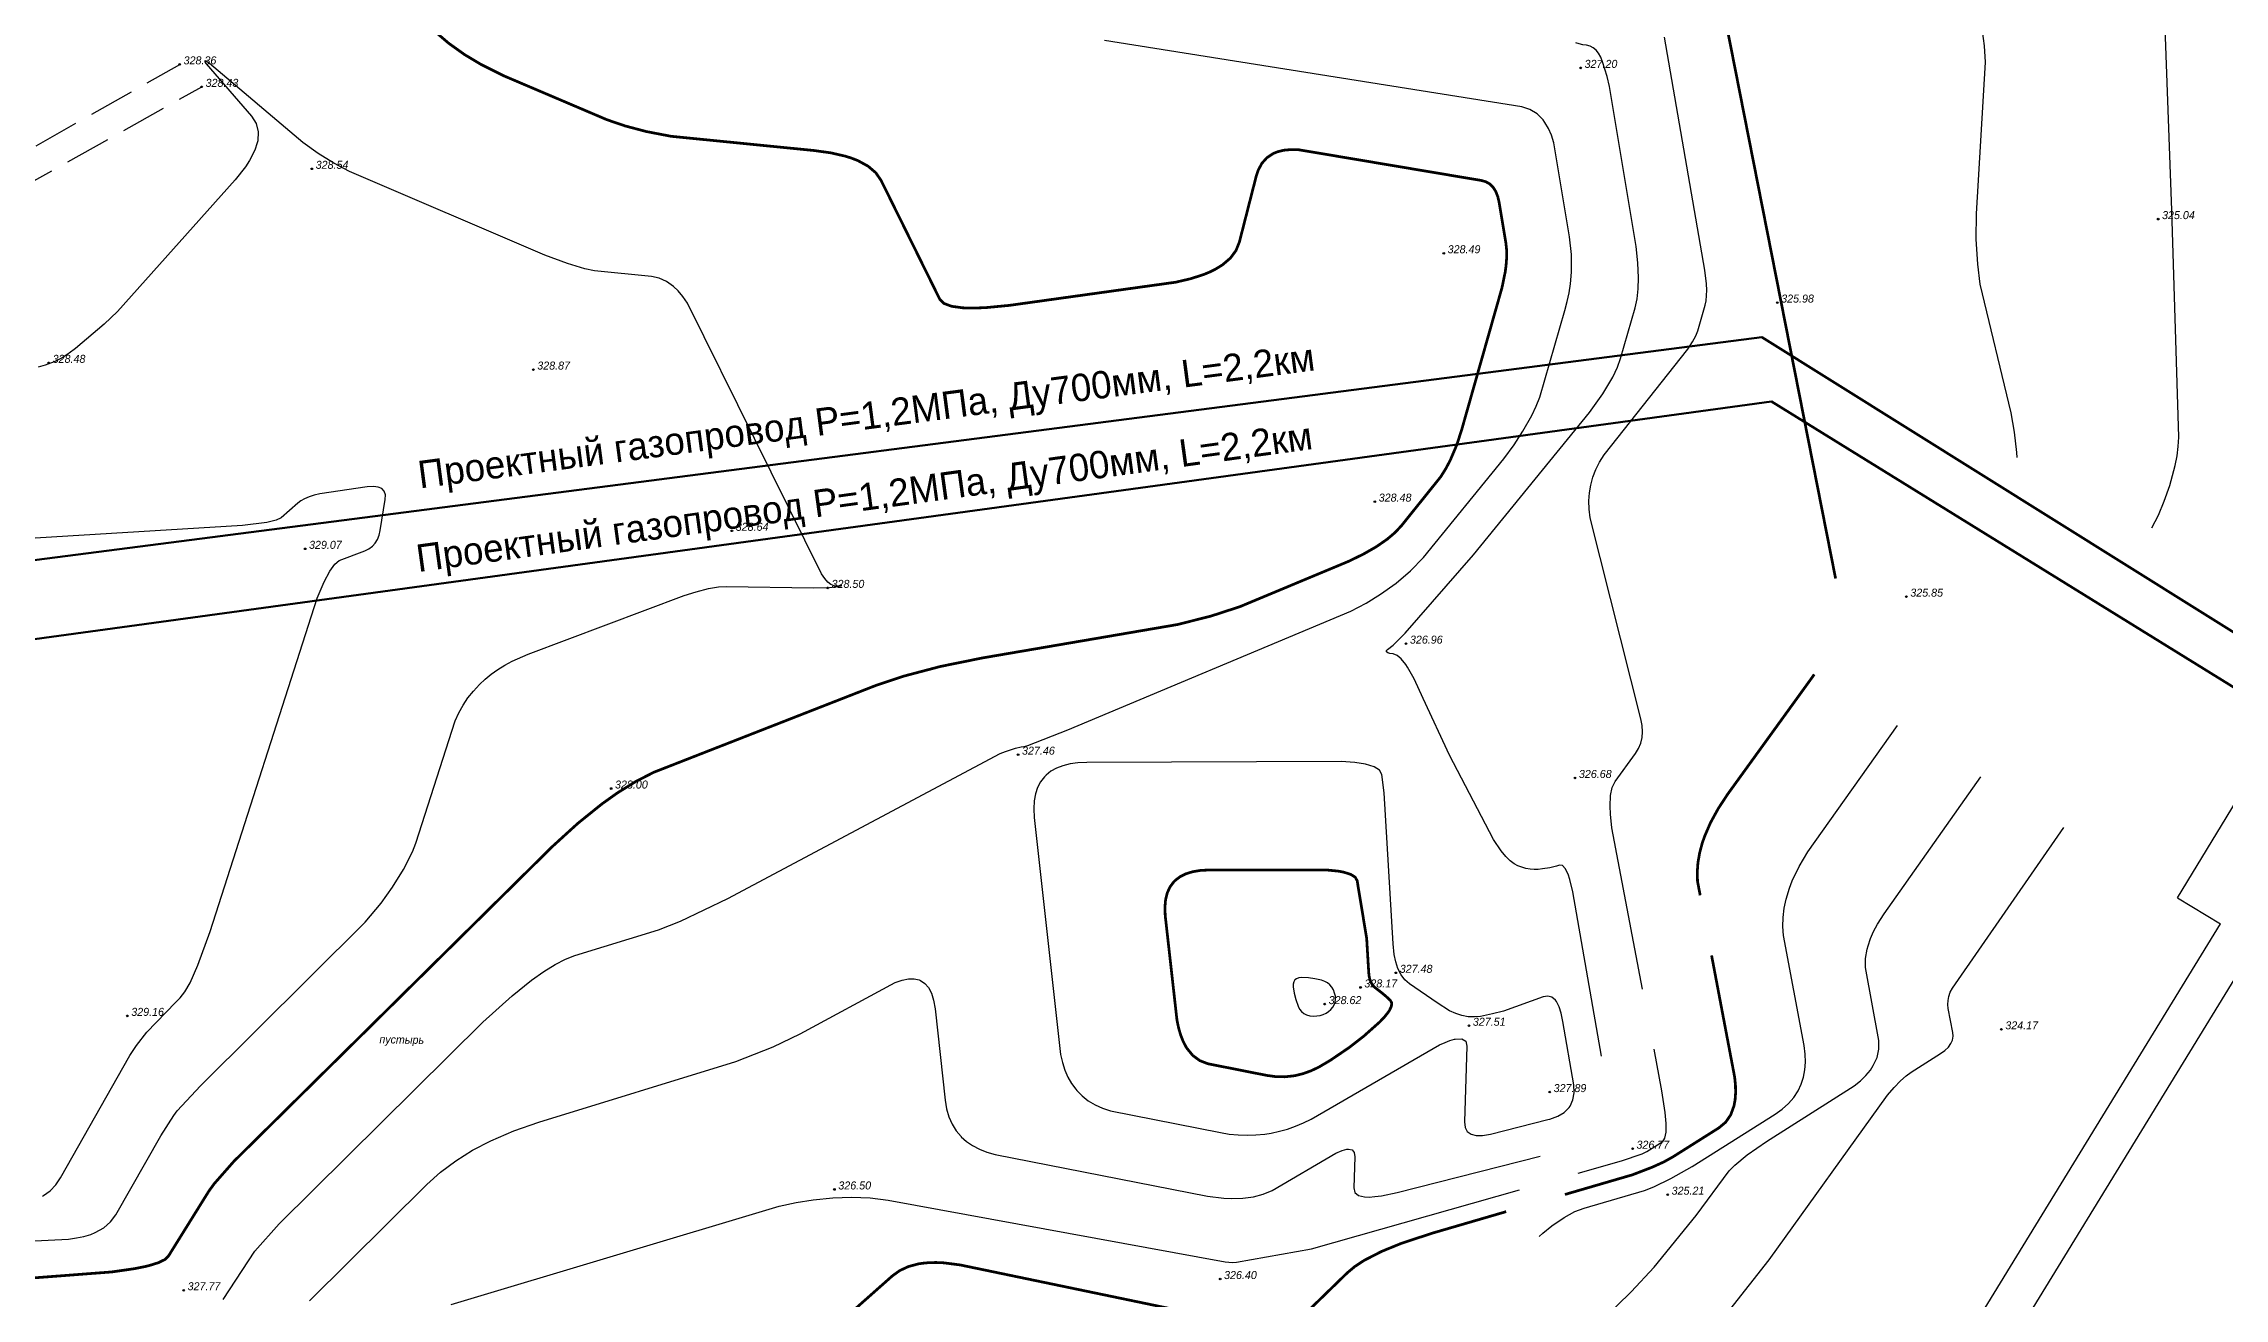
# Model space of a CAD drawing. Extents: x 108150 to 142535, y -18867 to -9422.
# Drawn here: x 140544.6 to 140783.3, y -13534.5 to -13397.1 of the extents above; entities that cross this region are included whole.
import ezdxf

# ---------------------------------------------------------------- set-up
doc = ezdxf.new("R2010")
doc.units = 0
doc.header["$MEASUREMENT"] = 0
doc.linetypes.add('ДОРОГИ_ГРУНТ', pattern=[7, 5, -2])
for name, color, linetype in [('(025) Дорога', 7, 'Continuous'), ('(039) Земля', 7, 'Continuous'), ('CONTOURS-LABEL', 7, 'Continuous'), ('GEO_POINTS111', 7, 'Continuous'), ('R_Поверхность1_CNT-MAJ', 7, 'Continuous'), ('R_Поверхность1_CNT-MIN', 7, 'Continuous')]:
    doc.layers.add(name, color=color, linetype=linetype)
doc.styles.add('BM-431', font='')
doc.styles.get('BM-431').set_extended_font_data('Bm431', italic=True)

msp = doc.modelspace()

# ---------------------------------------------------------------- linework, layer by layer
at = {"layer": '(025) Дорога', "linetype": 'ДОРОГИ_ГРУНТ', "elevation": 330.891, "flags": 128}
for points in [[(140413.2312, -13524.8854, 0.46840635), (140416.6195, -13524.1432), (140435.4044, -13487.9803), (140445.7964, -13469.0213), (140456.9834, -13458.8423, -0.12579885), (140462.013, -13455.1672), (140489.6808, -13438.9307), (140522.1664, -13420.5623), (140559.5124, -13399.3913)], [(140421.4247, -13530.2461, -0.17169386), (140422.7617, -13521.7441), (140439.0504, -13490.1293), (140448.8934, -13472.5603), (140458.8004, -13460.5443, -0.13131532), (140462.6138, -13457.8209), (140491.4035, -13441.9776), (140522.8374, -13423.7243), (140561.9174, -13401.8533)]]:
    msp.add_lwpolyline(points, format="xyb", dxfattribs=at)
at = {"lineweight": 30}
for p, q in [((140778.194, -13490.5967, 0.0963), (140784.6396, -13480.0008, -327.9545)), ((140778.1941, -13490.5967, 0.0963), (140782.8822, -13493.4726, 0.0963))]:
    msp.add_line(p, q, dxfattribs=at)
at = {"layer": 'GEO_POINTS111'}
for points, elevation in [([(140559.5124, -13399.3913), (140559.5124, -13399.3913)], 328.356), ([(140712.8554, -13399.7763), (140712.8554, -13399.7763)], 327.199), ([(140561.9174, -13401.8533), (140561.9174, -13401.8533)], 328.431), ([(140573.9674, -13410.8243), (140573.9674, -13410.8243)], 328.54), ([(140776.0624, -13416.3283), (140776.0624, -13416.3283)], 325.0432), ([(140697.8684, -13420.0653), (140697.8684, -13420.0653)], 328.492), ([(140734.3722, -13425.4637), (140734.3722, -13425.4637)], 325.9843), ([(140545.1799, -13432.0602), (140545.1799, -13432.0602)], 328.485), ([(140598.2224, -13432.7963), (140598.2224, -13432.7963)], 328.868), ([(140690.3224, -13447.2463), (140690.3224, -13447.2463)], 328.479), ([(140573.2417, -13452.4166), (140573.2417, -13452.4166)], 329.0747), ([(140619.9484, -13450.4443), (140619.9484, -13450.4443)], 328.636), ([(140630.4344, -13456.6903), (140630.4344, -13456.6903)], 328.501), ([(140748.5044, -13457.6503), (140748.5044, -13457.6503)], 325.8544), ([(140693.7374, -13462.7933), (140693.7374, -13462.7933)], 326.959), ([(140651.2804, -13474.9453), (140651.2804, -13474.9453)], 327.462), ([(140606.7347, -13478.6538), (140606.7347, -13478.6538)], 327.9999), ([(140712.2317, -13477.4957), (140712.2317, -13477.4957)], 326.6753), ([(140688.7584, -13500.4223), (140688.7584, -13500.4223)], 328.173), ([(140692.6174, -13498.8223), (140692.6174, -13498.8223)], 327.476), ([(140684.8404, -13502.2463), (140684.8404, -13502.2463)], 328.623), ([(140553.7795, -13503.5339), (140553.7795, -13503.5339)], 329.1584), ([(140700.6214, -13504.6143), (140700.6214, -13504.6143)], 327.506), ([(140758.9063, -13505.0069), (140758.9063, -13505.0069)], 324.1746), ([(140709.4634, -13511.8763), (140709.4634, -13511.8763)], 327.889), ([(140718.5334, -13518.0743), (140718.5334, -13518.0743)], 326.769), ([(140631.1756, -13522.5333), (140631.1756, -13522.5333)], 326.499), ([(140722.3794, -13523.1043), (140722.3794, -13523.1043)], 325.21), ([(140559.9534, -13533.5643), (140559.9534, -13533.5643)], 327.773), ([(140673.3944, -13532.3393), (140673.3944, -13532.3393)], 326.397)]:
    msp.add_lwpolyline(points, dxfattribs=dict(at, elevation=elevation))
for centre in [(140559.5124, -13399.3913, 328.356), (140712.8554, -13399.7763, 327.199), (140561.9174, -13401.8533, 328.431), (140573.9674, -13410.8243, 328.54), (140776.0624, -13416.3283, 325.0432), (140697.8684, -13420.0653, 328.492), (140734.3722, -13425.4637, 325.9843), (140545.1799, -13432.0602, 328.485), (140598.2224, -13432.7963, 328.868), (140690.3224, -13447.2463, 328.479), (140573.2417, -13452.4166, 329.0747), (140619.9484, -13450.4443, 328.636), (140630.4344, -13456.6903, 328.501), (140748.5044, -13457.6503, 325.8544), (140693.7374, -13462.7933, 326.959), (140651.2804, -13474.9453, 327.462), (140606.7347, -13478.6538, 327.9999), (140712.2317, -13477.4957, 326.6753), (140688.7584, -13500.4223, 328.173), (140692.6174, -13498.8223, 327.476), (140684.8404, -13502.2463, 328.623), (140553.7795, -13503.5339, 329.1584), (140700.6214, -13504.6143, 327.506), (140758.9063, -13505.0069, 324.1746), (140709.4634, -13511.8763, 327.889), (140718.5334, -13518.0743, 326.769), (140631.1756, -13522.5333, 326.499), (140722.3794, -13523.1043, 325.21), (140559.9534, -13533.5643, 327.773), (140673.3944, -13532.3393, 326.397)]:
    msp.add_circle(centre, 0.0875, dxfattribs=at)
at = {"layer": 'R_Поверхность1_CNT-MAJ', "color": 42, "const_width": 0.3, "elevation": 326}
for points in [[(140725.9338, -13490.3417), (140725.6437, -13488.812), (140725.6133, -13487.7981), (140725.6892, -13486.7626), (140725.8714, -13485.7058), (140726.1497, -13484.6604), (140726.4034, -13483.9182), (140727.0571, -13482.4045), (140727.906, -13480.8513), (140728.95, -13479.2589), (140738.3238, -13466.3), (140738.4116, -13466.1532)], [(140711.1272, -13523.0844), (140718.5081, -13520.9318), (140720.6979, -13520.0909), (140721.9659, -13519.5126), (140722.948, -13518.9668), (140727.9829, -13515.7895), (140728.7259, -13515.1686), (140729.2766, -13514.3648), (140729.635, -13513.3783), (140729.7583, -13512.6942), (140729.8115, -13511.9436), (140729.7946, -13511.1263), (140729.7077, -13510.2424), (140727.1804, -13496.9155)], [(140682.0098, -13536.8065), (140687.2976, -13531.6662), (140688.122, -13530.9735), (140689.1627, -13530.2909), (140691.0735, -13529.311), (140693.1674, -13528.4553), (140696.5311, -13527.3411), (140704.6977, -13524.9595)], [(140632.2058, -13536.6988), (140637.5065, -13531.9996), (140638.3219, -13531.4114), (140639.2703, -13530.9722), (140640.3518, -13530.6819), (140640.7741, -13530.6139), (140641.5106, -13530.5437), (140642.2945, -13530.5265), (140643.1256, -13530.5623), (140644.9297, -13530.7926), (140672.1869, -13536.4582)]]:
    msp.add_lwpolyline(points, dxfattribs=at)
at = {"layer": 'R_Поверхность1_CNT-MIN', "color": 44}
for points, elevation in [([(140775.368, -13450.1302), (140776.0826, -13448.7258), (140776.7332, -13447.2139), (140777.3557, -13445.4802), (140777.9348, -13443.3124), (140778.1315, -13442.2529), (140778.2664, -13441.2095), (140778.3395, -13440.1823), (140777.5707, -13415.3487), (140775.8253, -13368.4848)], 325), ([(140715.1349, -13507.9453), (140712.0111, -13489.9461), (140711.6623, -13488.5964), (140711.4693, -13488.0349), (140711.165, -13487.4062), (140710.8558, -13487.0758), (140710.5418, -13487.0435), (140710.2135, -13487.1536), (140709.4857, -13487.3331), (140708.6631, -13487.4583), (140708.2162, -13487.5007), (140707.76, -13487.5129), (140707.3092, -13487.4786), (140706.8637, -13487.3977), (140706.4235, -13487.2702), (140705.9886, -13487.0961), (140705.559, -13486.8755), (140705.1184, -13486.557), (140704.6505, -13486.0894), (140704.1554, -13485.4727), (140703.3289, -13484.2135), (140698.5022, -13474.996), (140695.6104, -13468.8041), (140694.617, -13466.6294), (140693.9079, -13465.3734), (140693.7118, -13465.0807), (140693.2189, -13464.4684), (140692.7577, -13464.0821), (140692.3281, -13463.9216), (140691.9727, -13463.8635), (140691.734, -13463.784), (140691.6118, -13463.6832), (140691.6063, -13463.561), (140691.7174, -13463.4176), (140692.3245, -13462.9572), (140693.6435, -13461.6455), (140701.1374, -13453.0708), (140713.8173, -13437.5066), (140715.2736, -13435.455), (140716.3654, -13433.6233), (140716.8788, -13432.5429), (140717.2249, -13431.5686), (140718.7995, -13426.0409), (140719.0179, -13425.0625), (140719.1479, -13423.9696), (140719.1896, -13422.7623), (140719.1203, -13421.1244), (140718.9179, -13419.3142), (140715.9901, -13401.8079), (140715.7391, -13400.7225), (140715.251, -13399.1002), (140715.0482, -13398.6007), (140714.8098, -13398.1816), (140714.5358, -13397.8428), (140714.2262, -13397.5843), (140713.8809, -13397.4062), (140713.5001, -13397.3083), (140713.102, -13397.2376), (140712.705, -13397.1406), (140712.309, -13397.0175)], 327), ([(140719.6288, -13500.6197), (140716.2672, -13482.9573), (140716.1189, -13481.4602), (140716.0845, -13480.593), (140716.1349, -13479.4299), (140716.3144, -13478.5265), (140716.6228, -13477.8827), (140718.8601, -13474.799), (140719.1871, -13474.2657), (140719.4224, -13473.6935), (140719.566, -13473.0825), (140719.6178, -13472.4326), (140719.5779, -13471.744), (140719.4463, -13471.0165), (140713.9091, -13449.0266), (140713.7907, -13448.0886), (140713.7617, -13447.1702), (140713.8221, -13446.2716), (140713.9583, -13445.4539), (140714.192, -13444.5903), (140714.5157, -13443.7466), (140714.9294, -13442.9227), (140715.4331, -13442.1187), (140724.5915, -13430.5688), (140725.0996, -13429.7665), (140725.4577, -13429.098), (140725.6659, -13428.5633), (140726.4655, -13425.7568), (140726.5763, -13425.26), (140726.6423, -13424.7051), (140726.6635, -13424.0921), (140726.6399, -13423.421), (140726.4582, -13421.9046), (140722.0316, -13396.4107)], 326.5), ([(140760.6147, -13442.413), (140760.5964, -13441.8886), (140760.3371, -13439.6388), (140759.9658, -13437.537), (140756.5877, -13423.4522), (140756.3058, -13421.2757), (140756.1489, -13418.5417), (140756.1709, -13415.7462), (140757.152, -13399.1442), (140757.0628, -13397.3754), (140756.8283, -13395.7579)], 325.5), ([(140544.4815, -13523.2832), (140544.6178, -13523.2013), (140545.3158, -13522.6786), (140545.9371, -13522.0277), (140546.4817, -13521.2487), (140554.0562, -13507.8825), (140554.8003, -13506.7698), (140555.9155, -13505.324), (140559.0676, -13502.0559), (140559.5598, -13501.5691), (140560.0739, -13500.9173), (140560.6415, -13499.9204), (140561.5086, -13497.9882), (140562.8506, -13494.313), (140574.5584, -13457.8136), (140575.3108, -13456.0304), (140575.9267, -13454.8511), (140576.4803, -13454.0787), (140576.9774, -13453.7012), (140579.7901, -13452.6209), (140580.2273, -13452.4089), (140580.6013, -13452.1331), (140580.9121, -13451.7935), (140581.1596, -13451.3901), (140581.344, -13450.9228), (140581.4651, -13450.3917), (140582.0024, -13447.0137), (140582.0225, -13446.5065), (140581.9037, -13446.111), (140581.6459, -13445.827), (140581.2492, -13445.6546), (140580.7136, -13445.5939), (140580.0391, -13445.6447), (140574.8677, -13446.4049), (140574.2335, -13446.5522), (140573.6725, -13446.7267), (140573.1848, -13446.9283), (140572.7702, -13447.157), (140572.4289, -13447.4129), (140570.6006, -13449.0294), (140570.0619, -13449.2865), (140569.0555, -13449.519), (140566.3876, -13449.8476), (140519.7532, -13452.7163)], 329), ([(140708.2982, -13527.696), (140708.6957, -13527.3175), (140709.714, -13526.5255), (140711.0393, -13525.6123), (140712.2095, -13524.9579), (140713.2248, -13524.5625), (140719.8258, -13522.6499), (140720.8753, -13522.232), (140722.7223, -13521.3458), (140725.0583, -13520.0182), (140734.127, -13514.304), (140734.919, -13513.7425), (140735.6036, -13513.1251), (140736.1808, -13512.452), (140736.6507, -13511.723), (140736.9857, -13511.0094), (140737.2302, -13510.2533), (140737.3864, -13509.4513), (140737.454, -13508.6034), (140737.4333, -13507.7095), (140737.324, -13506.7696), (140735.051, -13494.7551), (140734.9932, -13493.7635), (140735.0235, -13492.7654), (140735.1418, -13491.7608), (140735.3482, -13490.7497), (140735.7056, -13489.5463), (140736.0044, -13488.7583), (140736.7581, -13487.1706), (140737.7203, -13485.5675), (140747.5476, -13471.7687)], 325.5), ([(140701.1503, -13550.5491), (140718.3746, -13533.7314), (140720.8964, -13531.0342), (140725.5061, -13525.3966), (140729.0955, -13520.49), (140729.7245, -13519.8701), (140731.09, -13518.7519), (140733.1915, -13517.2922), (140742.7885, -13511.1898), (140743.4816, -13510.6321), (140744.073, -13510.0583), (140744.5626, -13509.4686), (140744.885, -13508.9786), (140745.2899, -13508.0905), (140745.4876, -13507.1698), (140745.4781, -13506.2165), (140744.0222, -13498.249), (140744.0444, -13497.2515), (140744.208, -13496.2436), (140744.3046, -13495.8673), (140744.567, -13495.0819), (140744.9131, -13494.2903), (140745.3429, -13493.4926), (140746.0747, -13492.3796), (140756.6434, -13477.3568)], 325), ([(140573.7357, -13534.708), (140586.5596, -13521.9838), (140588.0665, -13520.6325), (140589.7356, -13519.3835), (140591.5669, -13518.2368), (140593.5567, -13517.1943), (140596.0777, -13516.1086), (140598.8179, -13515.1612), (140620.3671, -13508.5361), (140624.4542, -13506.9189), (140627.4085, -13505.5), (140637.8229, -13499.893), (140638.5919, -13499.6168), (140639.2878, -13499.4747), (140639.9105, -13499.4666), (140640.4601, -13499.5926), (140640.609, -13499.6557), (140641.0863, -13499.9756), (140641.4823, -13500.4446), (140641.797, -13501.0625), (140642.0303, -13501.8295), (140642.1823, -13502.7455), (140643.2842, -13512.7549), (140643.4422, -13513.71), (140643.697, -13514.5875), (140644.0489, -13515.3873), (140644.4977, -13516.1095), (140645.0435, -13516.754), (140645.0574, -13516.768), (140645.6372, -13517.2829), (140646.2966, -13517.7341), (140647.0354, -13518.1216), (140647.8537, -13518.4454), (140648.7515, -13518.7056), (140672.0121, -13523.2848), (140673.8108, -13523.4895), (140674.6488, -13523.5235), (140675.8656, -13523.4864), (140677.0421, -13523.329), (140678.1097, -13523.0503), (140679.0684, -13522.6503), (140686.0689, -13518.5601), (140686.736, -13518.2737), (140687.2741, -13518.1358), (140687.4529, -13518.1222), (140687.8483, -13518.2126), (140688.078, -13518.4937), (140688.1419, -13518.9654), (140688.0285, -13522.3678), (140688.1441, -13522.854), (140688.5284, -13523.1782), (140689.1815, -13523.3407), (140689.7101, -13523.3603), (140690.3382, -13523.3201), (140691.0656, -13523.22), (140692.7537, -13522.8568), (140708.4245, -13518.8843)], 327), ([(140712.5601, -13520.7485), (140717.3356, -13519.3937), (140719.5773, -13518.6219), (140720.0776, -13518.3865), (140721.8389, -13517.275), (140722.0745, -13516.9326), (140722.1945, -13516.2757), (140722.1987, -13515.3043), (140722.0959, -13514.0935), (140721.7467, -13511.7478), (140720.8789, -13507.1878)], 326.5), ([(140589.2355, -13535.1257), (140625.1149, -13524.3664), (140626.9927, -13523.9549), (140628.8458, -13523.6535), (140630.9812, -13523.4407), (140633.0447, -13523.3782), (140635.0755, -13523.4609), (140637.0737, -13523.6887), (140673.9337, -13530.4437), (140674.7329, -13530.5101), (140675.1638, -13530.4983), (140683.3905, -13529.0238), (140706.1685, -13522.5618)], 326.5)]:
    msp.add_lwpolyline(points, dxfattribs=dict(at, elevation=elevation))
at = {"layer": 'R_Поверхность1_CNT-MIN', "color": 44, "elevation": 328.5}
msp.add_lwpolyline([(140685.923, -13501.0309), (140685.794, -13500.6876), (140685.6215, -13500.3888), (140685.4055, -13500.1345), (140685.146, -13499.9246), (140684.843, -13499.7591), (140684.4964, -13499.6382), (140683.7655, -13499.4743), (140683.0461, -13499.3775), (140682.3382, -13499.3479), (140682.0195, -13499.378), (140681.7655, -13499.4642), (140681.5762, -13499.6066), (140681.4517, -13499.8051), (140681.3919, -13500.0598), (140681.3969, -13500.3707), (140681.5059, -13501.0553), (140681.6836, -13501.7535), (140681.9301, -13502.4653), (140682.0929, -13502.7948), (140682.3003, -13503.0649), (140682.5523, -13503.2756), (140682.8489, -13503.4268), (140683.1901, -13503.5185), (140683.576, -13503.5508), (140683.9702, -13503.5333), (140684.3365, -13503.4756), (140684.6749, -13503.3777), (140684.9854, -13503.2397), (140685.2679, -13503.0614), (140685.5226, -13502.843), (140685.7343, -13502.5938), (140685.888, -13502.3236), (140685.9838, -13502.0321), (140686.0215, -13501.7195), (140686.0013, -13501.3858)], close=True, dxfattribs=at)

# ---------------------------------------------------------------- texts
at = {"layer": '(039) Земля', "linetype": 'Continuous', "style": 'BM-431', "width": 1}
msp.add_text('пустырь', height=0.87, rotation=359.155003, dxfattribs=at).set_placement((140581.3674, -13506.5313))
at = {"char_height": 3, "attachment_point": 1}
for width, insert, rotation in [(113.863292, (140585.41, -13442.8334, -326), 7.517015), (106.720723, (140585.2203, -13451.9919, -326), 7.833629)]:
    msp.add_mtext_dynamic_manual_height_columns('Проектный газопровод Р=1,2МПа, Ду700мм, L=2,2км', width=width, gutter_width=12.5, heights=[0], dxfattribs=dict(at, insert=insert, rotation=rotation))
at = {"layer": 'GEO_POINTS111', "color": 7, "char_height": 0.876, "attachment_point": 1}
for s, insert, width in [('\\fD431|b0|i1|c0|p34;\\W1.0000000000;\\T1.0000000000;\\o\\l328.36', (140559.9392, -13398.5153, 328.356), 4.035585), ('\\fD431|b0|i1|c0|p34;\\W1.0000000000;\\T1.0000000000;\\o\\l327.20', (140713.2822, -13398.9003, 327.199), 3.947574), ('\\fD431|b0|i1|c0|p34;\\W1.0000000000;\\T1.0000000000;\\o\\l328.43', (140562.3442, -13400.9773, 328.431), 4.120662), ('\\fD431|b0|i1|c0|p34;\\W1.0000000000;\\T1.0000000000;\\o\\l328.54', (140574.3942, -13409.9483, 328.54), 4.032064), ('\\fD431|b0|i1|c0|p34;\\W1.0000000000;\\T1.0000000000;\\o\\l325.04', (140776.4892, -13415.4523, 325.0432), 4.008008), ('\\fD431|b0|i1|c0|p34;\\W1.0000000000;\\T1.0000000000;\\o\\l328.49', (140698.2952, -13419.1893, 328.492), 4.074896), ('\\fD431|b0|i1|c0|p34;\\W1.0000000000;\\T1.0000000000;\\o\\l325.98', (140734.7991, -13424.5877, 325.9843), 4.030891), ('\\fD431|b0|i1|c0|p34;\\W1.0000000000;\\T1.0000000000;\\o\\l328.48', (140545.6068, -13431.1842, 328.485), 4.10306), ('\\fD431|b0|i1|c0|p34;\\W1.0000000000;\\T1.0000000000;\\o\\l328.87', (140598.6492, -13431.9203, 328.868), 4.10306), ('\\fD431|b0|i1|c0|p34;\\W1.0000000000;\\T1.0000000000;\\o\\l328.48', (140690.7492, -13446.3703, 328.479), 4.10306), ('\\fD431|b0|i1|c0|p34;\\W1.0000000000;\\T1.0000000000;\\o\\l328.64', (140620.3752, -13449.5683, 328.636), 4.086044), ('\\fD431|b0|i1|c0|p34;\\W1.0000000000;\\T1.0000000000;\\o\\l329.07', (140573.6685, -13451.5406, 329.0747), 4.060814), ('\\fD431|b0|i1|c0|p34;\\W1.0000000000;\\T1.0000000000;\\o\\l328.50', (140630.8612, -13455.8143, 328.501), 4.04908), ('\\fD431|b0|i1|c0|p34;\\W1.0000000000;\\T1.0000000000;\\o\\l325.85', (140748.9312, -13456.7743, 325.8544), 4.051427), ('\\fD431|b0|i1|c0|p34;\\W1.0000000000;\\T1.0000000000;\\o\\l326.96', (140694.1642, -13461.9173, 326.959), 4.077243), ('\\fD431|b0|i1|c0|p34;\\W1.0000000000;\\T1.0000000000;\\o\\l327.46', (140651.7072, -13474.0693, 327.462), 3.957549), ('\\fD431|b0|i1|c0|p34;\\W1.0000000000;\\T1.0000000000;\\o\\l328.00', (140607.1616, -13477.7778, 327.9999), 4.097192), ('\\fD431|b0|i1|c0|p34;\\W1.0000000000;\\T1.0000000000;\\o\\l326.68', (140712.6586, -13476.6197, 326.6753), 4.084871), ('\\fD431|b0|i1|c0|p34;\\W1.0000000000;\\T1.0000000000;\\o\\l327.48', (140693.0442, -13497.9463, 327.476), 3.965176), ('\\fD431|b0|i1|c0|p34;\\W1.0000000000;\\T1.0000000000;\\o\\l328.17', (140689.1852, -13499.5463, 328.173), 3.832573), ('\\fD431|b0|i1|c0|p34;\\W1.0000000000;\\T1.0000000000;\\o\\l329.16', (140554.2063, -13502.6579, 329.1584), 3.824946), ('\\fD431|b0|i1|c0|p34;\\W1.0000000000;\\T1.0000000000;\\o\\l328.62', (140685.2672, -13501.3703, 328.623), 4.090738), ('\\fD431|b0|i1|c0|p34;\\W1.0000000000;\\T1.0000000000;\\o\\l327.51', (140701.0482, -13503.7383, 327.506), 3.674154), ('\\fD431|b0|i1|c0|p34;\\W1.0000000000;\\T1.0000000000;\\o\\l324.17', (140759.3331, -13504.1309, 324.1746), 3.814384), ('\\fD431|b0|i1|c0|p34;\\W1.0000000000;\\T1.0000000000;\\o\\l327.89', (140709.8902, -13511.0003, 327.889), 3.955202), ('\\fD431|b0|i1|c0|p34;\\W1.0000000000;\\T1.0000000000;\\o\\l326.77', (140718.9602, -13517.1983, 326.769), 3.946987), ('\\fD431|b0|i1|c0|p34;\\W1.0000000000;\\T1.0000000000;\\o\\l326.50', (140631.6025, -13521.6573, 326.499), 4.030891), ('\\fD431|b0|i1|c0|p34;\\W1.0000000000;\\T1.0000000000;\\o\\l325.21', (140722.8062, -13522.2283, 325.21), 3.776246), ('\\fD431|b0|i1|c0|p34;\\W1.0000000000;\\T1.0000000000;\\o\\l326.40', (140673.8212, -13531.4633, 326.397), 4.084871), ('\\fD431|b0|i1|c0|p34;\\W1.0000000000;\\T1.0000000000;\\o\\l327.77', (140560.3802, -13532.6883, 327.773), 3.827293)]:
    msp.add_mtext(s, dxfattribs=dict(at, insert=insert, width=width))

# ---------------------------------------------------------------- wipeouts: each hides what was drawn before it
at = {"color": 42}
for points in [[(140660.8791, -13416.2535), (140661.7664, -13417.9224), (140658.2436, -13419.7952), (140657.3564, -13418.1263)], [(140739.3612, -13446.9064), (140737.5311, -13447.395), (140736.5038, -13443.5479), (140738.3339, -13443.0592)], [(140632.1198, -13470.9596), (140631.2527, -13469.2801), (140634.7976, -13467.4497), (140635.6648, -13469.1292)], [(140674.7023, -13486.6362), (140674.704, -13488.5263), (140670.7144, -13488.53), (140670.7126, -13486.64)], [(140763.3619, -13519.5967), (140761.6048, -13518.9215), (140763.0297, -13515.2132), (140764.7869, -13515.8885)]]:
    msp.add_wipeout(points, dxfattribs=at).dxf.layer = 'CONTOURS-LABEL'

# ---------------------------------------------------------------- next in the draw order: linework, layer by layer
at = {"lineweight": 30}
for p, q in [((140670.2873, -13677.0175, 0.0963), (140782.8822, -13493.4726, 0.0963)), ((140674.0873, -13679.4289, 0.0963), (140786.5695, -13496.013, 326))]:
    msp.add_line(p, q, dxfattribs=at)
at = {"color": 5, "lineweight": 60, "elevation": 326}
msp.add_lwpolyline([(140801.1787, -13472.1263), (140732.6859, -13429.2653), (140508.6645, -13458.1742), (140121.5145, -13301.8894), (140008.5394, -13255.9467), (139894.9978, -13227.6407), (139701.0834, -13202.7773), (139605.8741, -13203.0774), (139501.6057, -13214.5407), (139285.8205, -13248.3325), (139225.0703, -13260.2035), (139246.7442, -13375.4068), (139298.7261, -13431.8258), (139344.6342, -13842.8789)], dxfattribs=at)
at = {"color": 4, "lineweight": 60}
msp.add_lwpolyline([(140798.5699, -13476.3918), (140733.7339, -13436.2883), (140507.8122, -13467.1846), (140118.8988, -13306.1506), (140005.4069, -13262.7742), (139894.0076, -13233.3311), (139700.6355, -13208.0653), (139606.0868, -13208.3889), (139503.2675, -13219.6322), (139284.0393, -13254.6173), (139231.4764, -13264.9757), (139252.444, -13373.3441), (139304.0432, -13429.4475), (139349.5096, -13842.3587)], dxfattribs=at)
at = {"layer": 'R_Поверхность1_CNT-MAJ', "color": 42, "const_width": 0.3}
for points, elevation in [([(140740.7551, -13455.6626), (140727.7566, -13389.7236)], 326), ([(140537.047, -13532.7072), (140552.0804, -13531.5593), (140554.5518, -13531.2056), (140555.8578, -13530.9408), (140556.1653, -13530.8649), (140557.1969, -13530.5429), (140557.9034, -13530.1934), (140558.2849, -13529.8163), (140562.715, -13522.6966), (140563.2973, -13521.8962), (140565.4399, -13519.4578), (140600.3212, -13484.9822), (140603.0838, -13482.4671), (140605.726, -13480.3369), (140607.4157, -13479.134), (140609.4455, -13477.8737), (140611.3929, -13476.8772), (140635.8127, -13467.3285), (140638.8384, -13466.3299), (140642.7738, -13465.2917), (140647.4007, -13464.3539), (140668.7101, -13460.7041), (140672.3644, -13459.7853), (140675.58, -13458.7372), (140687.4277, -13453.7941), (140689.0555, -13453.0051), (140690.4662, -13452.1993), (140691.678, -13451.3628), (140692.5449, -13450.6255), (140693.244, -13449.8752), (140697.5276, -13444.539), (140698.0758, -13443.6667), (140698.5793, -13442.7173), (140699.283, -13441.0625), (140699.8219, -13439.4073), (140704.2382, -13423.8445), (140704.5916, -13422.1233), (140704.6786, -13421.4898), (140704.7524, -13420.5552), (140704.748, -13419.7018), (140704.6655, -13418.9296), (140703.9359, -13414.5399), (140703.7796, -13413.8623), (140703.5538, -13413.2928), (140703.2587, -13412.8313), (140702.8941, -13412.4778), (140702.4602, -13412.2324), (140701.9568, -13412.0951), (140682.0277, -13408.7439), (140681.1669, -13408.7164), (140680.3889, -13408.7855), (140679.6938, -13408.9514), (140679.2055, -13409.1495), (140678.5164, -13409.603), (140677.9645, -13410.2166), (140677.5497, -13410.9903), (140677.3364, -13411.6451), (140675.4949, -13418.8505), (140675.1235, -13419.7735), (140674.5043, -13420.6047), (140673.6374, -13421.3441), (140672.8616, -13421.8187), (140672.2797, -13422.1059), (140671.6422, -13422.3725), (140670.2, -13422.8439), (140668.5351, -13423.2327), (140650.2988, -13425.7725), (140647.7522, -13426.0159), (140646.338, -13426.0689), (140645.2355, -13426.0404), (140644.0027, -13425.8727), (140643.1577, -13425.5556), (140642.7005, -13425.0891), (140636.2804, -13412.0909), (140635.7008, -13411.2538), (140634.854, -13410.5326), (140633.7401, -13409.9273), (140633.0695, -13409.6634), (140632.3708, -13409.4413), (140630.7867, -13409.078), (140628.9539, -13408.8226), (140613.2926, -13407.2646), (140610.5743, -13406.7425), (140608.2481, -13406.1248), (140606.2822, -13405.4538), (140594.9984, -13400.6508), (140592.4962, -13399.4015), (140590.7039, -13398.3317), (140588.9649, -13397.0909), (140582.5048, -13391.5685)], 328)]:
    msp.add_lwpolyline(points, dxfattribs=dict(at, elevation=elevation))
at = {"layer": 'R_Поверхность1_CNT-MAJ', "color": 42, "const_width": 0.3, "elevation": 328}
msp.add_lwpolyline([(140692.0221, -13501.8383), (140691.5357, -13501.3877), (140691.032, -13500.9688), (140690.2663, -13500.3772), (140690.0625, -13500.1346), (140689.8993, -13499.854), (140689.7769, -13499.5353), (140689.6952, -13499.1786), (140689.6541, -13498.7838), (140689.4294, -13495.0543), (140688.3875, -13488.7392), (140688.1733, -13488.3538), (140687.6747, -13488.0403), (140686.8917, -13487.7987), (140686.3265, -13487.6944), (140684.9263, -13487.5541), (140672.1667, -13487.566), (140671.2186, -13487.6167), (140670.3741, -13487.7573), (140669.6334, -13487.9878), (140668.9963, -13488.3083), (140668.4628, -13488.7187), (140668.3073, -13488.8763), (140667.9022, -13489.4239), (140667.6069, -13490.0669), (140667.4216, -13490.8052), (140667.3463, -13491.6389), (140667.3808, -13492.5679), (140668.6661, -13503.9984), (140668.8473, -13504.8658), (140669.0763, -13505.6487), (140669.353, -13506.3473), (140669.6777, -13506.9614), (140669.7416, -13507.0637), (140670.3838, -13507.8554), (140671.1517, -13508.4251), (140672.0455, -13508.7728), (140678.5026, -13510.0506), (140679.4805, -13510.1854), (140680.4518, -13510.2029), (140681.4167, -13510.1032), (140681.6037, -13510.0702), (140682.4807, -13509.855), (140683.3523, -13509.5414), (140684.2184, -13509.1294), (140685.4896, -13508.3734), (140687.5266, -13506.9892), (140689.108, -13505.7591), (140690.8636, -13504.1937), (140691.399, -13503.627), (140691.7953, -13503.1281), (140691.9222, -13502.9357), (140692.1369, -13502.4816), (140692.1702, -13502.1158)], close=True, dxfattribs=at)
at = {"layer": 'R_Поверхность1_CNT-MIN', "color": 44}
for points, elevation in [([(140564.2522, -13534.5892), (140567.7271, -13529.2731), (140570.4026, -13526.2835), (140592.6964, -13504.2276), (140595.9027, -13501.34), (140598.0305, -13499.6371), (140599.3754, -13498.6806), (140600.6145, -13497.9069), (140601.7477, -13497.3159), (140602.7751, -13496.9077), (140611.9132, -13494.1299), (140614.3296, -13493.1704), (140619.51, -13490.6981), (140649.3041, -13474.8295), (140649.9014, -13474.5803), (140650.9885, -13474.25), (140651.6192, -13474.1011), (140651.9062, -13474.048), (140652.3449, -13473.9289), (140656.7141, -13472.2363), (140687.681, -13459.2266), (140689.36, -13458.3461), (140690.9282, -13457.3934), (140692.657, -13456.1603), (140694.2366, -13454.816), (140695.6564, -13453.3672), (140704.4497, -13442.5661), (140705.5659, -13441.043), (140706.5369, -13439.5487), (140707.5011, -13437.8122), (140707.972, -13436.8114), (140708.3722, -13435.8246), (140711.1336, -13426.3251), (140711.3816, -13425.3593), (140711.5777, -13424.3853), (140711.7218, -13423.4031), (140711.831, -13422.1255), (140711.834, -13420.2047), (140711.6471, -13418.254), (140709.9068, -13407.987), (140709.6489, -13407.1466), (140709.3285, -13406.4037), (140708.9455, -13405.7582), (140708.7367, -13405.4797), (140708.0729, -13404.8217), (140707.2929, -13404.3445), (140706.3969, -13404.048), (140660.7264, -13396.7896)], 327.5), ([(140536.1638, -13528.513), (140547.3325, -13527.9643), (140548.2202, -13527.8424), (140549.0337, -13527.6696), (140549.7731, -13527.4458), (140550.2712, -13527.2479), (140551.2013, -13526.7312), (140551.9463, -13526.0874), (140552.5063, -13525.3164), (140557.4284, -13516.6787), (140558.8581, -13514.4252), (140559.2454, -13513.9149), (140561.7845, -13511.1858), (140579.815, -13493.2703), (140581.5583, -13491.1894), (140582.8211, -13489.4496), (140584.0161, -13487.5094), (140584.9755, -13485.5827), (140585.3669, -13484.6243), (140589.6747, -13471.2552), (140590.0738, -13470.3691), (140590.5374, -13469.5279), (140591.0656, -13468.7314), (140591.6584, -13467.9797), (140592.3264, -13467.2621), (140592.9481, -13466.6872), (140593.6181, -13466.1459), (140594.3364, -13465.6381), (140595.103, -13465.1638), (140595.918, -13464.723), (140597.649, -13463.9588), (140614.7448, -13457.5078), (140616.0513, -13457.1136), (140617.3827, -13456.7756), (140618.4764, -13456.5784), (140619.3322, -13456.5221), (140628.9131, -13456.6868), (140630.6435, -13456.6305), (140631.4601, -13456.5339), (140631.9158, -13456.449), (140631.9741, -13456.4331), (140631.9196, -13456.435), (140631.4715, -13456.4919), (140631.1341, -13456.4756), (140630.7958, -13456.3346), (140630.4568, -13456.0687), (140630.117, -13455.678), (140629.7763, -13455.1625), (140615.0782, -13425.5458), (140614.5887, -13424.8095), (140614.0703, -13424.179), (140613.5614, -13423.6869), (140612.8029, -13423.1499), (140611.9947, -13422.7946), (140611.1367, -13422.6211), (140604.9014, -13421.9936), (140603.8512, -13421.7659), (140601.9483, -13421.204), (140599.4904, -13420.2874), (140578.105, -13411.1118), (140576.3898, -13410.1984), (140574.6521, -13409.1298), (140573.0049, -13407.961), (140562.7635, -13399.2983), (140562.4542, -13399.0809), (140562.3084, -13399.0001), (140562.2249, -13399.0365), (140562.4067, -13399.3291), (140567.3759, -13405.0512), (140567.8893, -13405.8546), (140568.113, -13406.7593), (140568.047, -13407.7652), (140567.972, -13408.0821), (140567.7749, -13408.6702), (140567.4969, -13409.2866), (140567.1381, -13409.9313), (140566.6985, -13410.6042), (140565.5766, -13412.0349), (140552.7125, -13426.4379), (140551.2608, -13427.8363), (140548.0909, -13430.4789), (140547.4114, -13431.0092), (140546.6615, -13431.5089), (140545.7856, -13431.9469), (140544.7839, -13432.3232), (140544.0204, -13432.5465)], 328.5), ([(140729.1798, -13535.7243), (140733.4676, -13530.2192), (140746.4445, -13512.2075), (140747.1751, -13511.356), (140747.8501, -13510.6508), (140748.4689, -13510.0928), (140749.0316, -13509.6819), (140752.2393, -13507.6577), (140752.7223, -13507.3123), (140753.1022, -13506.9505), (140753.379, -13506.5725), (140753.5527, -13506.1783), (140753.6233, -13505.7678), (140753.5907, -13505.3411), (140753.0859, -13502.732), (140753.037, -13502.2946), (140753.0584, -13501.8519), (140753.1503, -13501.404), (140753.3125, -13500.9509), (140753.5451, -13500.4927), (140765.7215, -13482.9341)], 324.5)]:
    msp.add_lwpolyline(points, dxfattribs=dict(at, elevation=elevation))
at = {"layer": 'R_Поверхность1_CNT-MIN', "color": 44, "elevation": 327.5}
msp.add_lwpolyline([(140709.475, -13514.8246), (140710.356, -13514.5193), (140711.0604, -13514.0949), (140711.588, -13513.5514), (140711.6875, -13513.4046), (140711.9896, -13512.7368), (140712.1257, -13511.9572), (140712.096, -13511.0658), (140710.9164, -13504.1498), (140710.7238, -13503.2513), (140710.4845, -13502.5268), (140710.1985, -13501.9764), (140710.0902, -13501.8284), (140709.6991, -13501.4865), (140709.25, -13501.3605), (140708.7431, -13501.4504), (140704.4094, -13503.0066), (140703.1973, -13503.3221), (140701.8916, -13503.5841), (140701.2147, -13503.6535), (140700.5362, -13503.6263), (140699.8563, -13503.5026), (140699.1749, -13503.2822), (140698.492, -13502.9653), (140697.1344, -13502.0968), (140694.1185, -13500.022), (140693.6148, -13499.5828), (140693.1928, -13499.0284), (140692.8528, -13498.3587), (140692.6098, -13497.6318), (140692.4376, -13496.8051), (140692.3235, -13495.6581), (140691.3483, -13479.135), (140691.0974, -13477.0984), (140690.8422, -13476.6477), (140690.2447, -13476.2812), (140689.3052, -13475.9989), (140688.116, -13475.8108), (140686.6271, -13475.6965), (140658.7898, -13475.8024), (140657.833, -13475.8455), (140656.9624, -13475.9634), (140656.1781, -13476.1562), (140655.4801, -13476.4239), (140654.8683, -13476.7664), (140654.3429, -13477.1837), (140654.1519, -13477.3769), (140653.7375, -13477.9165), (140653.4146, -13478.5355), (140653.1832, -13479.2338), (140653.0432, -13480.0115), (140652.9947, -13480.8685), (140653.0377, -13481.8048), (140655.927, -13507.7447), (140656.1325, -13508.6405), (140656.4022, -13509.4709), (140656.7359, -13510.2358), (140657.1337, -13510.9352), (140657.5955, -13511.5692), (140657.709, -13511.7036), (140658.2961, -13512.2994), (140658.9582, -13512.8187), (140659.6952, -13513.2615), (140660.5071, -13513.6278), (140661.394, -13513.9175), (140673.4162, -13516.314), (140674.395, -13516.4752), (140675.3694, -13516.5719), (140676.3393, -13516.604), (140677.3047, -13516.5715), (140678.2656, -13516.4746), (140678.9915, -13516.358), (140679.8742, -13516.1653), (140680.7531, -13515.9173), (140681.6281, -13515.614), (140682.4992, -13515.2553), (140683.3665, -13514.8412), (140697.3887, -13506.7077), (140698.004, -13506.4358), (140698.5492, -13506.2316), (140699.0244, -13506.0951), (140699.1188, -13506.0744), (140699.8487, -13506.038), (140700.2774, -13506.2928), (140700.4049, -13506.8388), (140700.1284, -13515.1369), (140700.1945, -13515.7487), (140700.4388, -13516.201), (140700.8612, -13516.4939), (140701.4117, -13516.623), (140702.1152, -13516.6151), (140702.9717, -13516.4704), (140709.2445, -13514.883)], close=True, dxfattribs=at)

doc.saveas('drawing.dxf')
